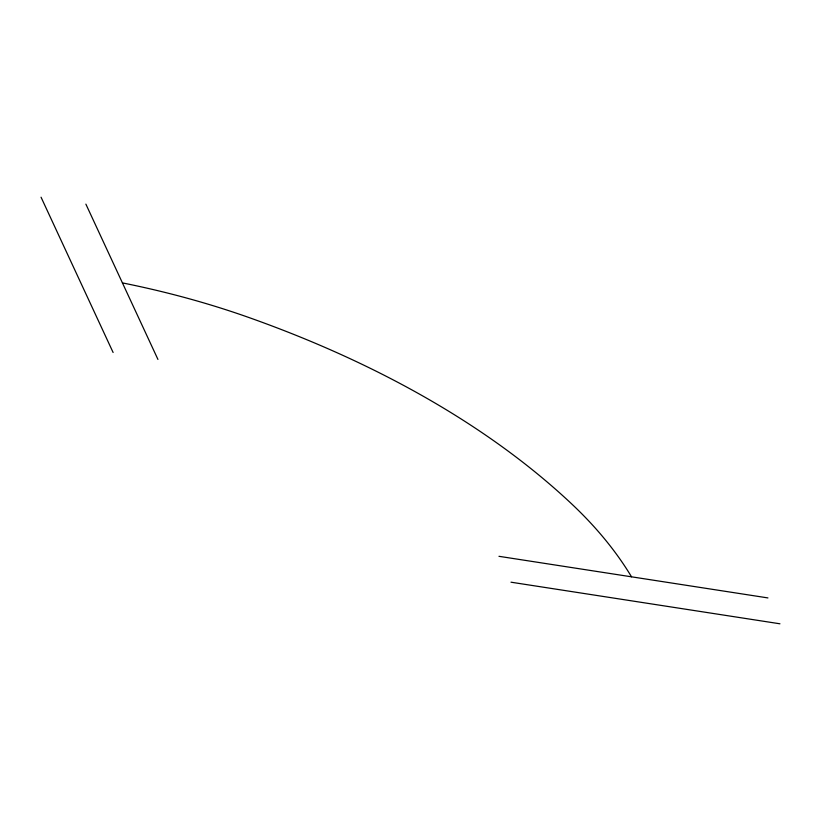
<?xml version="1.0" encoding="UTF-8"?>
<svg xmlns="http://www.w3.org/2000/svg" width="821" height="821" viewBox="0 0 821 821"><rect width="100%" height="100%" fill="white"/><g stroke="black" fill="none" stroke-linecap="round" stroke-linejoin="round"><path stroke-width="1.23" d="M498.973 556.31L767.943 597.924M510.99 582.192L779.95 623.796M85.877 204.131L157.94 359.424M41.05 197.204L113.113 352.486M631.523 576.814A649.503 374.992 0 0 0 571.59 503.837A981.228 566.511 0 0 0 248.835 317.491A649.503 374.992 0 0 0 122.432 282.896"/></g></svg>
